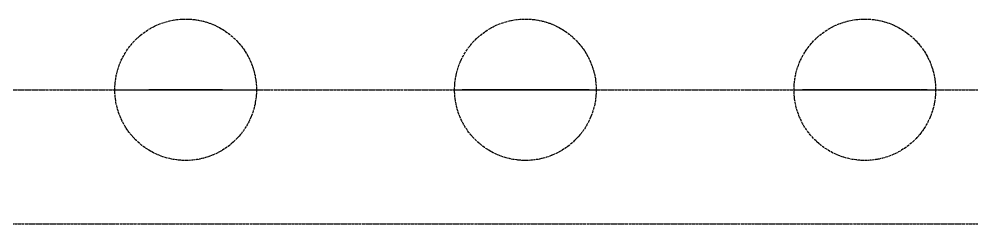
# Model space of a CAD drawing. Header units: millimetres. Extents: x -75 to 6323, y 0 to 1230.
# Drawn here: x 3957 to 4798, y 0 to 181 of the extents above; entities that cross this region are included whole.
import ezdxf

# ---------------------------------------------------------------- set-up
doc = ezdxf.new("R2010")
doc.units = ezdxf.units.MM
doc.header["$LTSCALE"] = 0.1
doc.linetypes.add('ACAD_ISO02W100', pattern=[15, 12, -3])
doc.linetypes.add('ACAD_ISO04W100', pattern=[30, 24, -3, 0, -3])
doc.layers.add('0-Axis', color=43, linetype='ACAD_ISO04W100', lineweight=25)
doc.layers.add('0-Object', color=7, linetype='Continuous', lineweight=30)
doc.layers.add('0-Sketch', color=32, linetype='ACAD_ISO02W100')

msp = doc.modelspace()

# ---------------------------------------------------------------- linework, layer by layer
at = {"layer": '0-Axis'}
for p, q in [((-74.508, 118.625, 50), (6321.645, 118.625, 50)), ((0, 0), (6322.978, 0))]:
    msp.add_line(p, q, dxfattribs=at)
at = {"layer": '0-Axis', "extrusion": (0, -1, 0)}
for p, q in [((4041.176, 118.625, 50), (4166.176, 118.625, 50)), ((4103.676, 118.625, -12.5), (4103.676, 118.625, 112.5)), ((4341.176, 118.625, 50.35), (4466.176, 118.625, 50.35)), ((4403.676, 118.625, -12.15), (4403.676, 118.625, 112.85)), ((4640.955, 118.625, 50.571), (4765.955, 118.625, 50.571)), ((4703.455, 118.625, -11.929), (4703.455, 118.625, 113.071))]:
    msp.add_line(p, q, dxfattribs=at)
at = {"layer": '0-Axis'}
for centre in [(4103.676, 118.625, 50), (4403.676, 118.625, 50.35), (4703.455, 118.625, 50.571)]:
    msp.add_circle(centre, 62.5, dxfattribs=at)
at = {"layer": '0-Object', "extrusion": (0, -1, 0)}
msp.add_line((4670.527, 118.625, 50.571), (4670.703, 118.625, 50.625), dxfattribs=at)
at = {"layer": '0-Object', "extrusion": (0, -1, 0), "elevation": -118.625}
for points in [[(4136.176, 50), (4136.176, 33.75), (4119.926, 33.75), (4119.926, -6.25), (4103.676, -6.25), (4087.426, -6.25), (4087.426, 33.75), (4071.176, 33.75), (4071.176, 50), (4071.176, 66.25), (4087.426, 66.25), (4087.426, 106.25), (4103.676, 106.25), (4119.926, 106.25), (4119.926, 66.25), (4136.176, 66.25)], [(4742.346, 89.462), (4720.33, 21.342), (4664.564, 11.68), (4674.226, 67.446)], [(4724.668, 71.784), (4703.455, 31.821), (4676.054, 23.17), (4684.705, 50.571)]]:
    msp.add_lwpolyline(points, close=True, dxfattribs=at)
for points in [[(4403.676, 69.1), (4354.962, 78.475), (4387.438, 40.975), (4403.676, -5.9)], [(4403.676, 69.1), (4452.39, 78.475), (4419.914, 40.975), (4403.676, -5.9)]]:
    msp.add_lwpolyline(points, dxfattribs=at)
at = {"layer": '0-Sketch', "extrusion": (0, -1, 0)}
for p, q in [((4103.676, 118.625, 50), (4103.676, 118.625, 106.25)), ((4659.261, 118.625, 6.377), (4747.649, 118.625, 94.765)), ((4703.455, 118.625, 50.571), (4663.68, 118.625, 10.796)), ((4703.455, 118.625, 50.571), (4665.566, 118.625, 72.446))]:
    msp.add_line(p, q, dxfattribs=at)
at = {"layer": '0-Sketch', "extrusion": (0, -1, 0), "elevation": -118.625}
msp.add_lwpolyline([(4403.676, 106.6), (4354.962, 78.475), (4354.962, 22.225), (4403.676, -5.9), (4452.39, 22.225), (4452.39, 78.475)], close=True, dxfattribs=at)
at = {"layer": '0-Sketch', "extrusion": (0, -1, 0)}
for centre, radius in [((4403.676, 50.35, -118.625), 56.25), ((4403.676, 50.35, -118.625), 18.75), ((4703.455, 50.571, -118.625), 55), ((4703.455, 50.571, -118.625), 38.75), ((4703.455, 50.571, -118.625), 30), ((4703.455, 50.571, -118.625), 18.75)]:
    msp.add_circle(centre, radius, dxfattribs=at)

doc.saveas('drawing.dxf')
